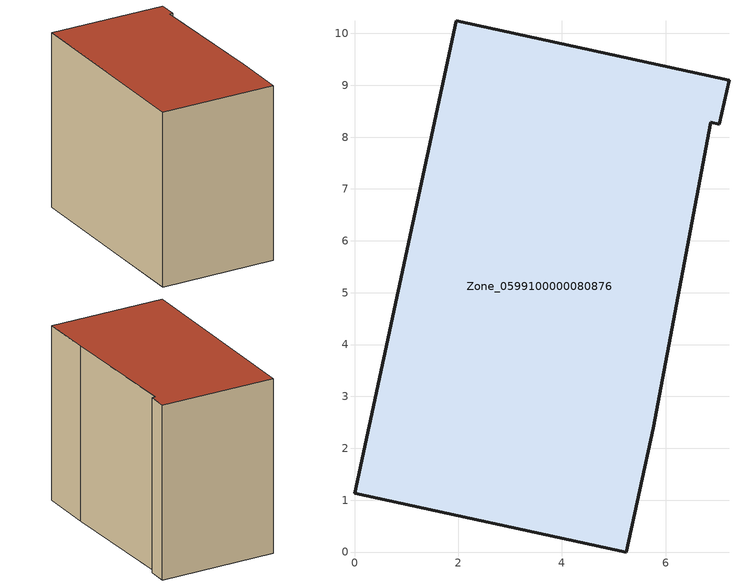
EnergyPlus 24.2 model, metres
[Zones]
Zone_0599100000080876
 floor ground (C_G): 0,1.13 1.96,10.24 7.22,9.1 7.03,8.25 6.87,8.28 5.76,2.38 5.24,0 z0
 wall outside (C_F): 1.96,10.24 0,1.13 5.24,0 5.76,2.38 6.87,8.28 7.03,8.25 7.22,9.1 1.96,10.24 z0:8.07
 roof outside (C_R): 5.76,2.38 6.87,8.28 7.03,8.25 7.22,9.1 1.96,10.24 0,1.13 5.24,0 z8.07
[BUILDING]
Pand.0599100000080876: North Axis=0; Terrain=City; Loads Convergence Tolerance Value=0.04; Temperature Convergence Tolerance Value=0.4; Solar Distribution=FullExterior; Maximum Number of Warmup Days=25; Minimum Number of Warmup Days=1
[Site:Location]
Rotterdam.The.Hague.AP_ZH_NLD Design_Conditions: Latitude=51.96; Longitude=4.45; Time Zone=1; Elevation=-4.5
[SITE:GROUNDTEMPERATURE:BUILDINGSURFACE]
18, 18, 18, 18, 18, 18, 18, 18, 18, 18, 18, 18
[MATERIAL] Thermal Absorptance=0.9; Solar Absorptance=0.7; Visible Absorptance=0.7
Name | Roughness | Thickness | Conductivity | Density | Specific Heat
G.TC.1975-1991 | MediumSmooth | 0.15 | 0.288461 | 540 | 1210
F.TC.1975-1991 | Rough | 0.3 | 0.230769 | 1920 | 840
R.TC.1975-1991 | MediumRough | 0.2 | 0.153846 | 1500 | 1000
[CONSTRUCTION]
C_G: G.TC.1975-1991
C_F: F.TC.1975-1991
C_R: R.TC.1975-1991
[ZONE]
Zone_0599100000080876: Type=1; Multiplier=1; Ceiling Height=Autocalculate; Volume=Autocalculate; Floor Area=autocalculate; Part of Total Floor Area=Yes
[ZONEINFILTRATION:DESIGNFLOWRATE]
Infil_Zone_0599100000080876: Zone or ZoneList or Space or SpaceList=Zone_0599100000080876; Schedule=AlwaysOn; Design Flow Rate Calculation Method=Flow/Area; Flow Rate per Floor Area=0.003; Constant Term Coefficient=1; Temperature Term Coefficient=0; Velocity Term Coefficient=0; Velocity Squared Term Coefficient=0
[HVACTEMPLATE:ZONE:IDEALLOADSAIRSYSTEM]
Zone_0599100000080876: Maximum Heating Supply Air Temperature=50; Minimum Cooling Supply Air Temperature=13; Maximum Heating Supply Air Humidity Ratio=0.0156; Minimum Cooling Supply Air Humidity Ratio=0.0077; Heating Limit=NoLimit; Cooling Limit=NoLimit; Dehumidification Control Type=ConstantSensibleHeatRatio; Cooling Sensible Heat Ratio=0.7; Dehumidification Setpoint=60; Humidification Control Type=None; Humidification Setpoint=30; Outdoor Air Method=None; Outdoor Air Flow Rate per Person=0.00944; Outdoor Air Flow Rate per Zone Floor Area=0; Outdoor Air Flow Rate per Zone=0; Demand Controlled Ventilation Type=None; Outdoor Air Economizer Type=NoEconomizer; Heat Recovery Type=None; Sensible Heat Recovery Effectiveness=0.7; Latent Heat Recovery Effectiveness=0.65
[ZONECONTROL:THERMOSTAT]
ThermostatControl_Zone_0599100000080876: Zone or ZoneList=Zone_0599100000080876; Control Type Schedule=DualSetpointControlType; Control 1=Thermostat_Zone_0599100000080876; Temperature Difference Between Cutout And Setpoint=0
[THERMOSTATSETPOINT:DUALSETPOINT]
Thermostat_Zone_0599100000080876: Heating Setpoint Temperature Schedule=HeatingSetpoint_Zone_0599100000080876; Cooling Setpoint Temperature Schedule=CoolingSetpoint_Zone_0599100000080876
[SCHEDULE:COMPACT]
HeatingSetpoint_Zone_0599100000080876: Through: 12/31, For: AllDays, Until: 24:00, 21
CoolingSetpoint_Zone_0599100000080876: Through: 12/31, For: AllDays, Until: 24:00, 24
DualSetpointControlType: Through: 12/31, For: AllDays, Until: 24:00, 4
AlwaysOn: Through: 12/31, For: AllDays, Until: 24:00, 1
